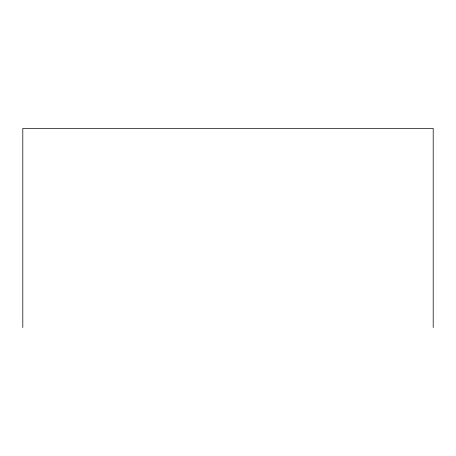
<?xml version="1.0" encoding="UTF-8"?>
<svg xmlns="http://www.w3.org/2000/svg" width="456" height="456" viewBox="0 0 456 456"><rect width="100%" height="100%" fill="white"/><g stroke="black" fill="none" stroke-linecap="round" stroke-linejoin="round"><path stroke-width="0.68" d="M433.2 327.573L433.2 128.427L22.8 128.427L22.8 327.573"/></g></svg>
